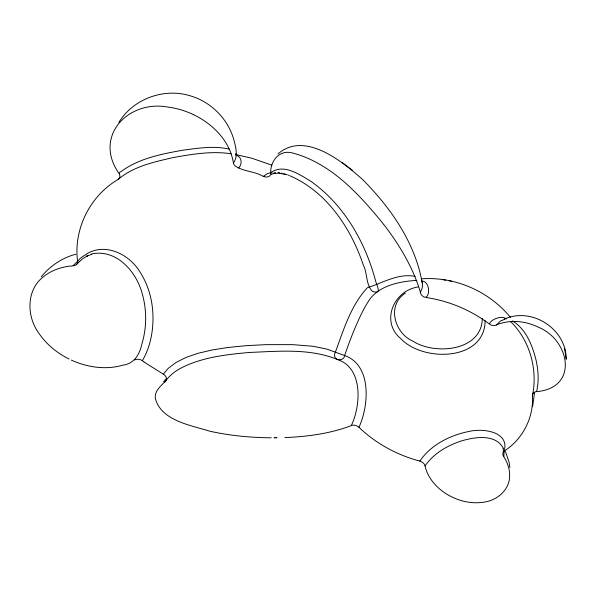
<?xml version="1.0" encoding="UTF-8"?>
<svg xmlns="http://www.w3.org/2000/svg" width="596" height="596" viewBox="0 0 596 596"><rect width="100%" height="100%" fill="white"/><g stroke="black" fill="none" stroke-linecap="round" stroke-linejoin="round"><path stroke-width="0.89" d="M534.53 392.675L532.645 406.502M284.881 437.576C307.782 436.644 330.892 433.56 352.348 425.216C355.79 424.538 358.859 426.825 361.005 429.247C376.948 443.856 396.422 454.487 417.207 460.373C420.255 460.946 423.741 462.265 424.836 465.156C427.63 478.566 437.732 489.368 449.526 495.745C459.747 501.281 471.704 503.963 483.274 502.249C496.304 500.789 509.118 490.672 509.602 476.86C509.982 470.654 508.187 464.455 505.185 459.054C502.778 456.655 504.559 453.608 503.94 450.636M503.635 456.491C502.249 454.547 502.808 451.954 504.142 451.127C509.856 431.765 483.252 428.047 469.335 431.37C450.233 435.155 431.005 444.646 419.83 461.088M504.447 450.904C522.886 439.073 534.023 417.133 532.407 395.252C532.638 393.673 533.293 392.667 534.985 392.004C538.091 391.706 536.817 387.027 537.763 384.867C538.68 376.605 537.853 368.231 536.057 360.14C532.34 345.345 526.112 329.148 512.441 320.909M532.407 395.707C537.89 370.332 530.149 341.471 511.904 322.883M416.887 280.381C400.11 281.379 379.779 285.246 369.445 299.721C362.733 309.927 357.824 321.192 353.182 332.449C350.18 339.876 347.408 347.394 344.801 354.97C344.346 361.861 333.097 361.169 334.684 354.024C343.281 331.115 350.366 305.852 367.441 287.674C382.885 282.899 398.277 272.983 415.218 276.402M383.779 224.521C399.976 245.485 413.758 268.781 421.022 294.335C429.671 305.42 432.137 280.94 421.715 281.111M358.956 427.325C368.797 406.174 372.232 365.363 344.764 355.589M420.24 292.636C421.268 290.468 422.445 287.957 422.616 285.447C416.358 244.554 391.319 208.376 362.659 179.575C342.611 161.71 304.817 130.539 277.959 153.91M351.312 425.514C360.759 406.092 363.448 368.47 337.954 359.679M269.697 437.784C249.59 437.553 229.475 435.557 209.829 431.221C191.1 425.291 160.994 420.828 155.31 398.24C154.468 390.305 161.605 385.59 166.105 380.434C169.808 375.212 175.097 371.338 180.64 368.268C201.873 357.198 226.249 354.546 249.717 352.43C278.995 351.282 310.129 348.139 337.798 359.656M71.319 360.096C87.329 367.412 105.932 370.123 123.007 365.132C134.093 363.754 139.695 354.389 141.811 344.205C146.661 328.381 146.907 311.179 142.645 295.199C137.207 272.685 117.248 248.711 91.732 253.918M425.082 465.953C433.553 453.385 447.454 445.495 461.602 440.869C474.93 436.98 495.522 433.627 503.344 448.289M144.277 362.159L163.304 374.176L168.251 368.343L176.021 362.48L186.086 357.414L197.812 353.361L211.878 350.016L227.665 347.513L245.85 345.695L265.57 344.652L292.8 344.644L313.399 346.306L327.204 349.189L344.6 355.559M536.46 391.684C579.632 387.847 569.411 339.444 538.121 327.107C524.793 320.529 508.679 319.307 495.015 325.49C480.339 325.826 500.327 312.848 506.16 319.039M496.423 325.066L500.402 320.991L504.752 319.352M118.865 122.433C133.407 98.385 165.107 87.269 191.644 96.261C212.794 102.884 229.624 121.055 234.593 142.645C236.292 149.35 237.789 157.24 233.401 162.999C233.617 164.027 234.168 164.965 234.876 165.74C242.795 171.529 253.97 171.082 262.493 176.021C265.116 177.504 269.481 177.653 270.837 174.419C269.437 162.09 278.898 149.171 292.442 152.963C330.847 163.051 359.187 194.169 383.489 224.148M271.091 172.944L271.783 172.065M238.631 168.005C242.527 164.019 241.991 156.644 235.889 155.161M263.588 176.468L263.909 176.088M69.129 359.053C57.216 353.167 46.54 344.51 39.045 333.469C26.44 316.7 25.933 289.79 43.828 276.455C51.42 270.405 60.896 267.12 70.47 266.04C73.718 266.747 74.82 263.439 76.988 261.808M41.258 276.753C50.168 265.98 62.215 257.695 75.856 254.254M73.301 265.779C75.089 265.697 77.018 264.594 77.458 263C77.741 258.53 84.49 255.781 87.821 253.225C106.468 242.907 129.414 254.686 139.658 271.5C152.375 290.751 155.586 315.329 151.056 337.701C149.365 345.725 146.594 353.57 142.377 360.632C142.027 360.744 141.476 360.088 140.991 359.969C139.062 359.015 136.432 358.934 134.689 359.984M163.587 381.678L166.172 378.713M263.983 176.006L267.47 173.578L271.828 172.468M271.85 171.991C284.352 163.788 299.907 174.77 310.784 181.244C344.019 204.741 365.259 242.021 375.584 280.835C376.449 285.246 382.707 294.826 372.493 291.392C365.713 284.925 367.62 273.273 363.307 265.056C350.902 227.97 326.601 191.547 289.626 175.671M77.614 261.532C73.293 229.147 90.026 195.793 118.194 179.389C119.237 178.681 119.885 177.906 119.93 176.125C119.535 174.084 118.328 172.542 121.293 171.424C138.868 158.402 161.106 154.185 182.167 150.289C197.753 148.255 213.994 145.499 229.535 149.201M118.194 179.389C133.504 166.359 154.021 161.978 173.116 157.59C192.165 154.163 211.811 150.848 231.144 153.761M76.318 264.654L82.404 258.887L88.081 255.446L86.763 256.146L91.851 254.246M404.505 293.694C386.7 306.143 394.798 333.238 412.849 341.135C434.73 355.276 481.628 351.342 482.343 318.555M404.937 293.351L405.377 293.016M165.025 382.103C168.027 380.017 166.269 375.487 163.371 374.214M504.216 319.158C531.692 306.582 566.438 328.932 566.2 359.261L565.41 353.8M271.344 174.352L275.583 172.952L273.221 173.339L279.07 173.227L285.395 174.412M418.146 286.974C393.524 290.505 380.129 321.959 401.115 338.945C423.212 362.271 485.032 361.176 485.107 320.633M421.275 278.861C454.912 276.306 489.092 291.228 510.377 317.34M277.013 437.777L276.574 437.777M276.507 437.784L274.98 437.792M274.912 437.792L274.48 437.799M274.369 437.799L273.996 437.799M271.21 437.792L270.301 437.792M278.019 172.564L279.621 172.803M426.282 297.523C449.034 300.95 470.87 310.166 489.279 323.948M448.661 280.664L451.388 281.156M442.269 279.517L445.584 280.12M235.718 154.558L251.773 158.208L271.865 165.181M281.267 173.116L282.094 173.294M283.77 173.719L287.101 174.74M287.942 175.038L288.784 175.343M193.693 114.745C185.527 110.811 176.744 108.159 167.752 107.042C128.095 99.808 92.954 136.402 119.036 173.511M193.961 114.872C213.033 124.162 229.907 141.088 233.341 162.686M143.971 361.943L143.517 361.616M143.211 361.399L142.608 360.967M342.529 162.782L347.356 166.463M347.915 166.902L352.355 170.285M510.474 321.713L511.428 322.473M421.573 280.403L422.49 282.735M235.807 153.597L236.202 154.893M505.453 451.5L509.096 462.272L509.856 467.54M564.65 348.675L565.373 353.681M503.098 448.341L503.397 451.634"/></g></svg>
